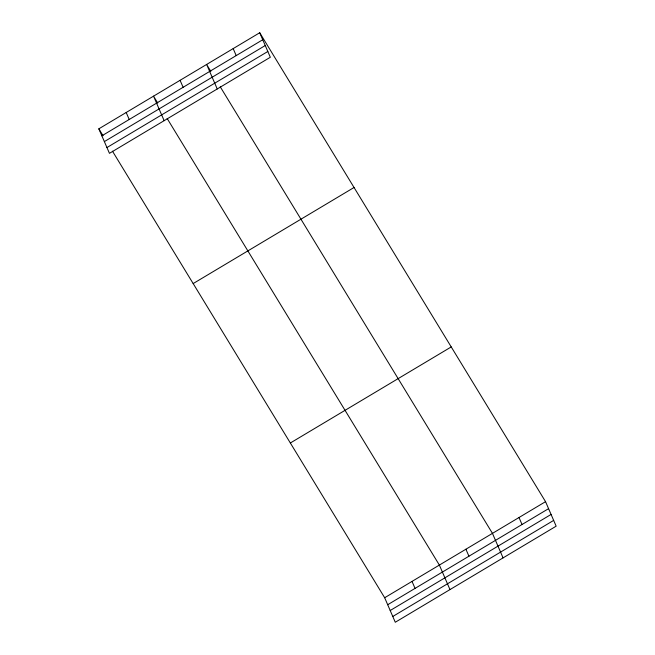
<?xml version="1.0" encoding="UTF-8"?>
<svg xmlns="http://www.w3.org/2000/svg" width="655" height="655" viewBox="0 0 655 655"><rect width="100%" height="100%" fill="white"/><g stroke="black" fill="none" stroke-linecap="round" stroke-linejoin="round"><path stroke-width="0.98" d="M259.724 32.75L270.327 57.263L109.451 153.335L98.84 128.822L259.724 32.75L545.55 501.665L556.16 526.178L395.276 622.25L384.673 597.737L112.464 151.174M101.869 135.814L262.745 39.742M104.366 141.595L265.25 45.523M106.945 147.547L267.829 51.483M193.168 283.566L354.044 187.494M290.345 442.993L451.229 346.929M384.673 597.737L545.55 501.665M387.694 604.729L548.579 508.657M390.2 610.509L551.076 514.437M392.779 616.47L553.655 520.398M210.82 71.329L206.628 64.452L217.239 88.965M220.252 86.804L492.462 533.375L503.065 557.88M157.732 103.031L153.54 96.154L164.151 120.667M167.164 118.506L439.374 565.077L449.977 589.582M98.84 128.822L103.031 135.7M519.006 517.524L522.035 524.508M465.918 549.226L468.939 556.218M233.18 48.601L236.201 55.593M412.02 581.411L415.049 588.395M180.084 80.303L183.113 87.295M126.194 112.488L129.215 119.48"/></g></svg>
